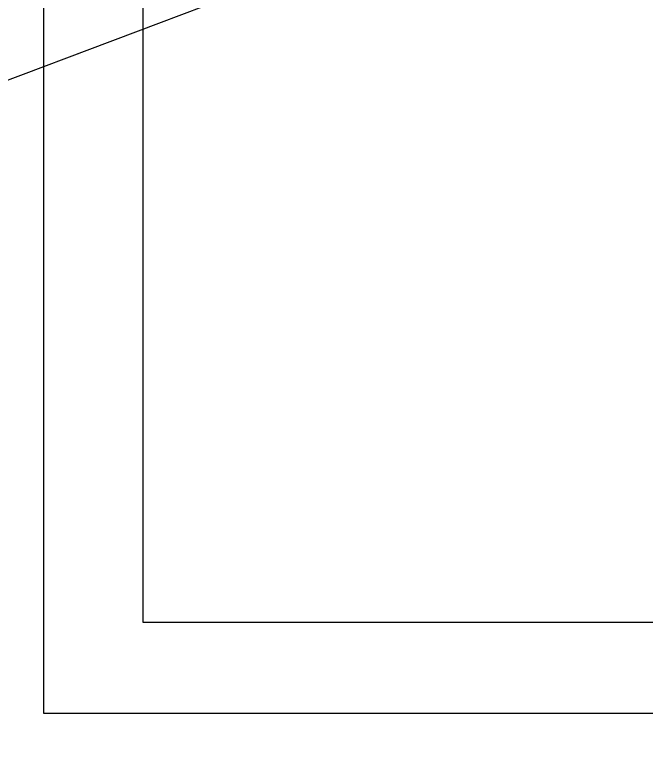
# Model space of a CAD drawing. Header units: inches. Extents: x 567429 to 582707, y 126347 to 133675.
# Drawn here: x 578255.76 to 578264.55, y 129178.91 to 129189.33 of the extents above; entities that cross this region are included whole.
import ezdxf

# ---------------------------------------------------------------- set-up
doc = ezdxf.new("R2010")
doc.units = ezdxf.units.IN
doc.header["$MEASUREMENT"] = 0
doc.layers.add('BORD', color=3, linetype='Continuous')
doc.layers.add('SOUND WIRE', color=4, linetype='Continuous')

# ---------------------------------------------------------------- blocks, each defined once
blk = doc.blocks.new('BOARD2')
at = {"layer": 'BORD'}
for p, q in [((139.442, -21.661), (139.442, -46.836)), ((138.106, -23.741), (138.106, -45.377)), ((138.106, -45.377), (104.903, -45.377)), ((139.442, -46.836), (103.839, -46.836))]:
    blk.add_line(p, q, dxfattribs=at)

msp = doc.modelspace()

# ---------------------------------------------------------------- linework, layer by layer
at = {"layer": 'SOUND WIRE'}
msp.add_line((578654.618, 129339.034), (577984.128, 129085.915), dxfattribs=at)

# ---------------------------------------------------------------- block references
at = {"layer": 'BORD', "ltscale": 5, "xscale": 0.947301618010808, "yscale": 0.947301618010808, "zscale": 0.947301618010808, "rotation": 270.0091431634974}
msp.add_blockref('BOARD2', (578300.511, 129311.713), dxfattribs=at)

doc.saveas('drawing.dxf')
